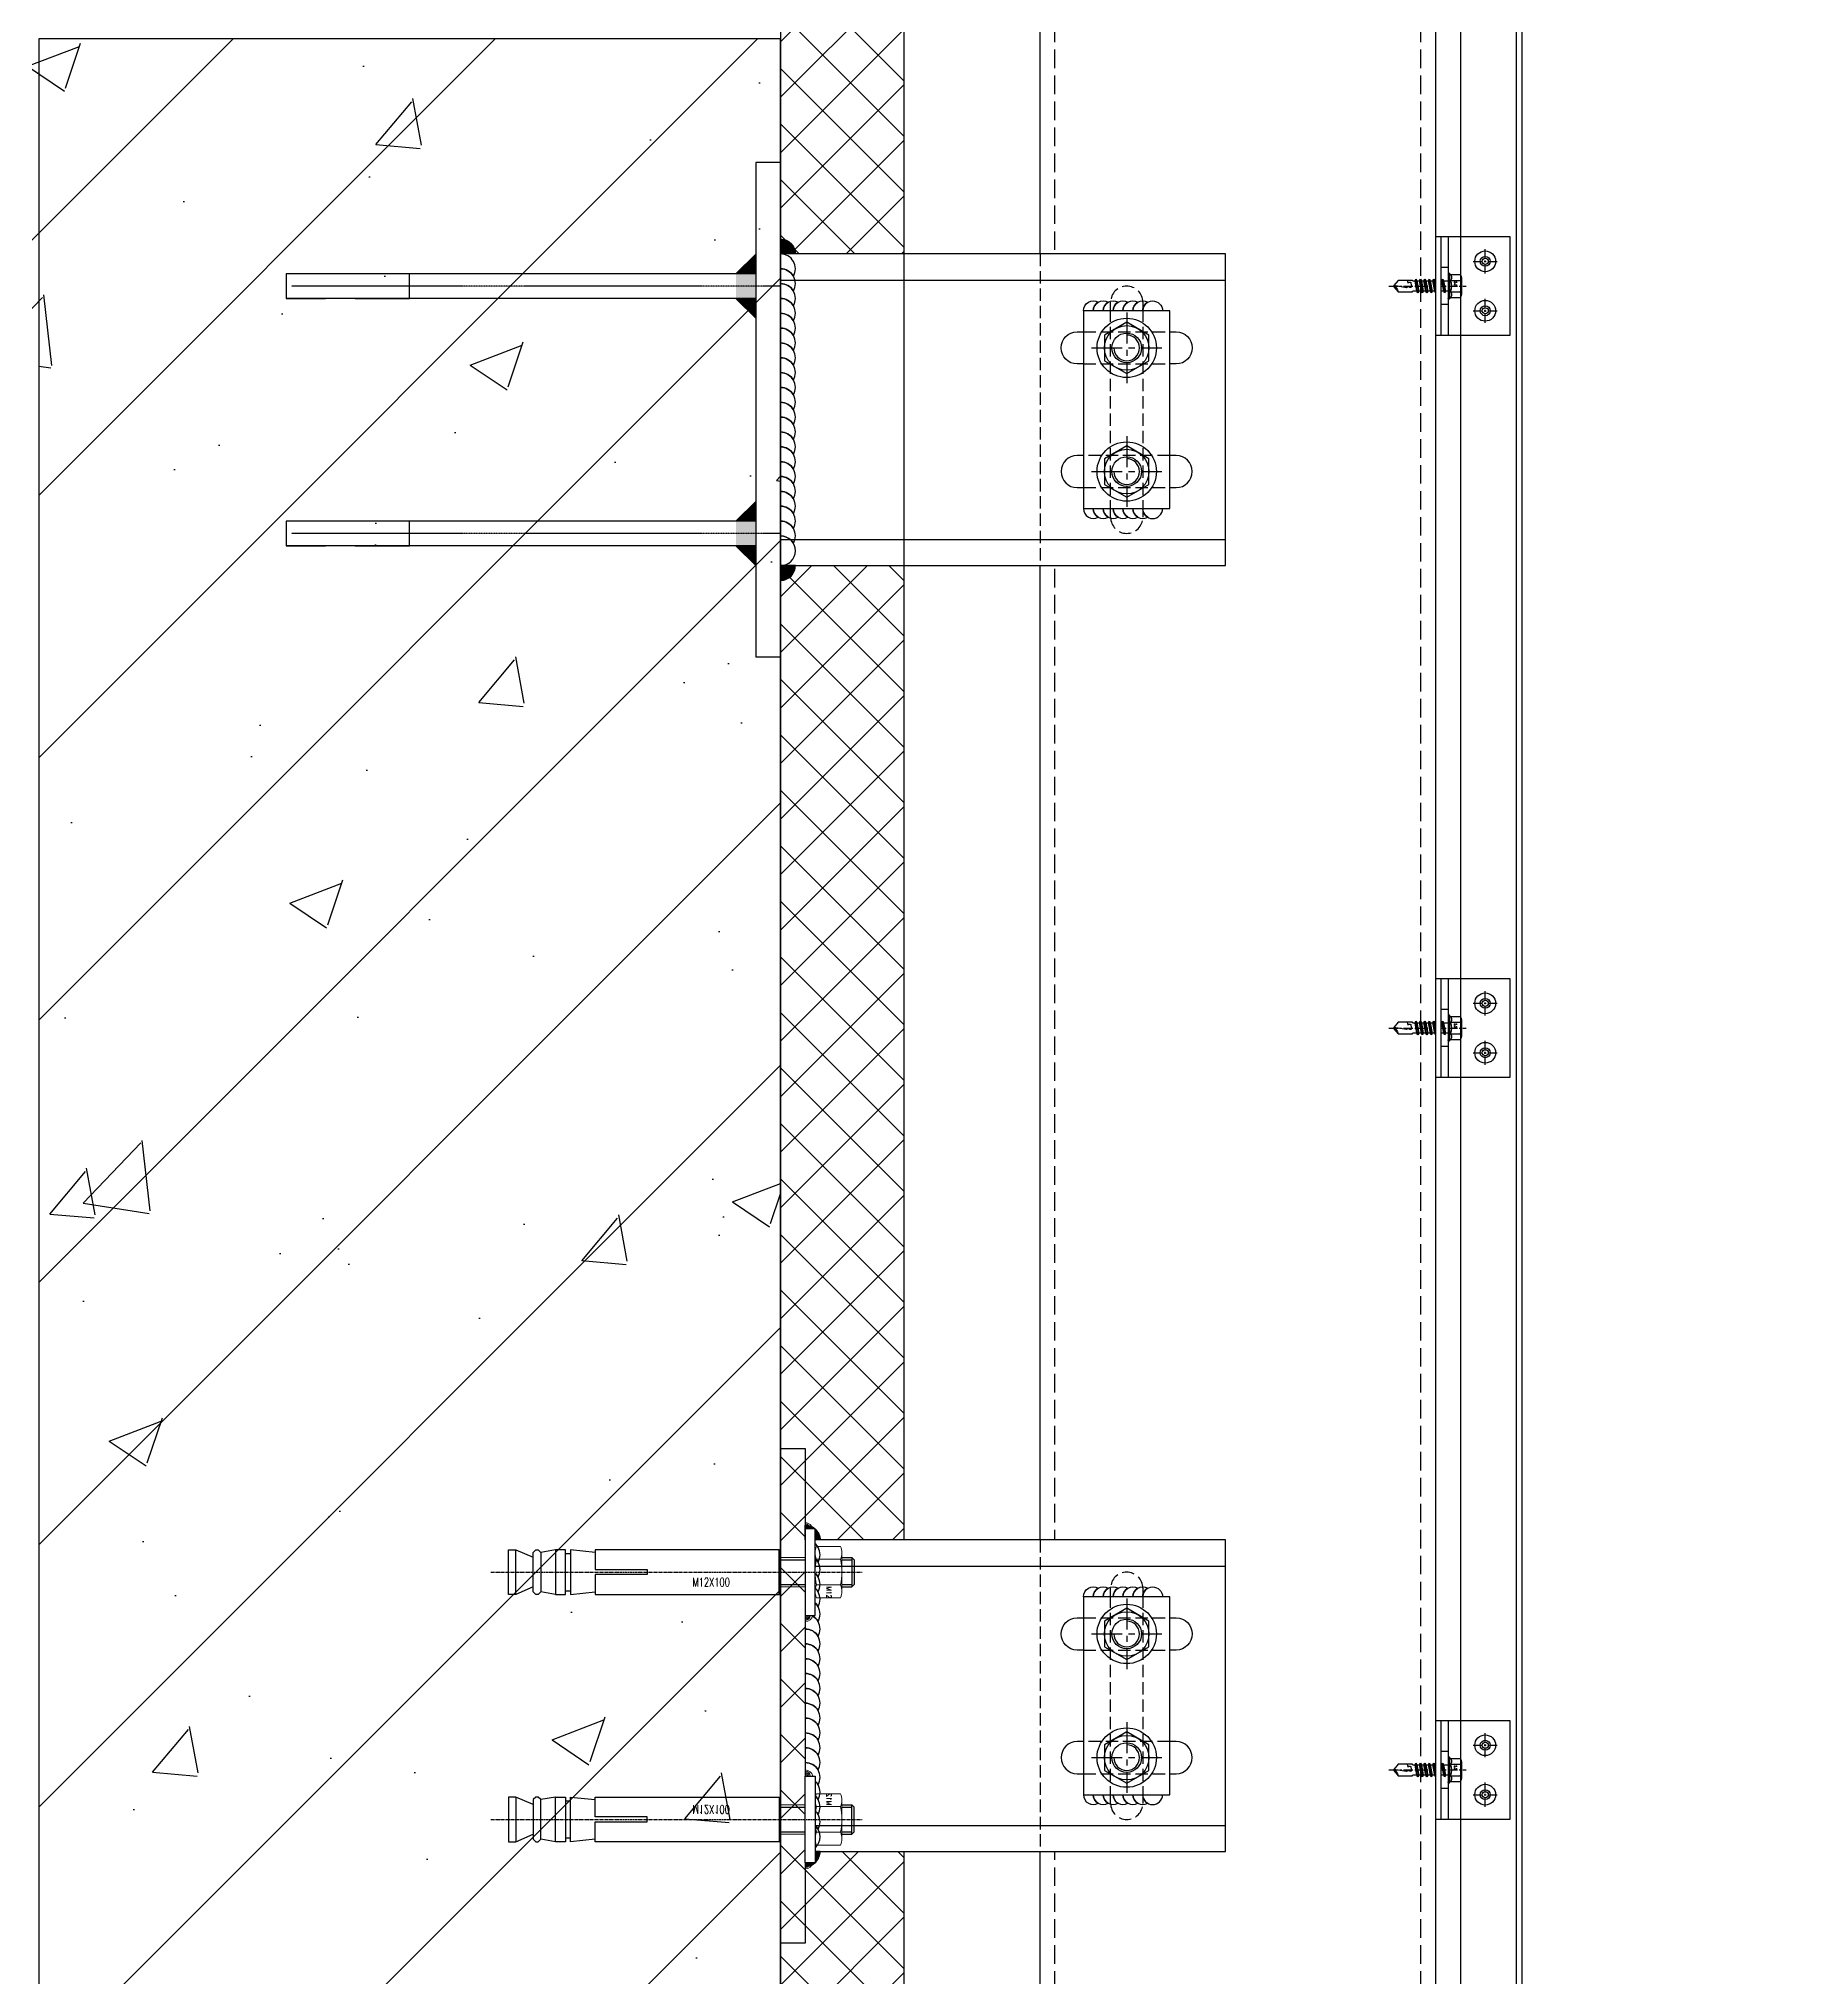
# Model space of a CAD drawing. Extents: x 220580 to 2027826, y -309201 to 71987.
# Drawn here: x 307399 to 308112, y -192381 to -191597 of the extents above; entities that cross this region are included whole.
import ezdxf
from ezdxf.enums import TextEntityAlignment as Align

# ---------------------------------------------------------------- set-up
doc = ezdxf.new("R2010")
doc.units = 0
for name, pattern in [('CENTER', [2, 1.25, -0.25, 0.25, -0.25]), ('ZN-CENTER', [2, 1.25, -0.25, 0.25, -0.25]), ('ZN-DASH', [0.35, 0.25, -0.1])]:
    doc.linetypes.add(name, pattern=pattern)
for name, color, linetype in [('!ZN1-填充-8', 8, 'Continuous'), ('!ZN3-铝板幕墙-3', 3, 'Continuous'), ('!ZN4-焊缝-8', 8, 'Continuous'), ('!ZN4-辅助材料-1', 1, 'Continuous'), ('!ZN4-配件-11', 11, 'Continuous'), ('!ZN5-钢材投影-40', 40, 'Continuous'), ('!ZN5-铝材投影-112', 112, 'Continuous'), ('!ZN6-虚线-8', 8, 'ZN-DASH'), ('!ZN6-轴线-1', 1, 'ZN-CENTER'), ('0-钢材投影', 40, 'Continuous'), ('11紧固件', 11, 'Continuous'), ('11配件', 11, 'Continuous'), ('20剖面图$0$PUB_HATCH', 8, 'Continuous'), ('2钢材断面', 2, 'Continuous'), ('40钢材投影', 40, 'Continuous'), ('A-LIN-V', 9, 'Continuous'), ('ALT_CEN-0-30', 1, 'CENTER'), ('DIM', 173, 'Continuous'), ('DOTE', 1, 'CENTER'), ('Fill', 8, 'Continuous'), ('五金配件', 11, 'Continuous')]:
    doc.layers.add(name, color=color, linetype=linetype)
doc.layers.add('welding', color=1, linetype='Continuous', lineweight=18)
doc.styles.add('DHTEXT-1', font='ROMANS.shx', dxfattribs={"width": 0.7, "bigfont": 'CHINESE.shx'})
doc.styles.add('FS', font='simplex.shx', dxfattribs={"width": 0.7, "height": 5, "bigfont": 'TSSDCHN.SHX'})
doc.dimstyles.new('ZN3', dxfattribs={"dimscale": 3, "dimtxt": 2.5, "dimasz": 1.5, "dimexe": 1, "dimexo": 2, "dimgap": 0.9, "dimtad": 1, "dimdec": 0, "dimdsep": 46, "dimtxsty": 'DHTEXT-1', "dimblk": 'ARCHTICK', "dimcen": 2.5, "dimclrd": 173, "dimclre": 173, "dimclrt": 7, "dimazin": 2, "dimtfac": 1, "dimtix": 1, "dimtmove": 2, "dimatfit": 3, "dimfxl": 0, "dimarcsym": 0})

# ---------------------------------------------------------------- blocks, each defined once
blk = doc.blocks.new('*U1824')
at = {"color": 0, "linetype": 'ZN-CENTER', "ltscale": 3}
blk.add_line((24, 0), (-7.28, 0), dxfattribs=at)
at = {"ltscale": 10}
for p, q in [((-5.45, -3.46), (-5.45, 3.46)), ((-1.02, 4.62), (-4.95, 4.62)), ((-1.02, 2.31), (-4.95, 2.31)), ((-0.55, -5.12), (-0.55, 5.12)), ((-0.17, 5.48), (0, 4.84)), ((0, -4.84), (0, 4.84)), ((0, 2.08), (14.29, 2.08)), ((1.42, 2.73), (2.2, -2.73)), ((3.22, 2.73), (4, -2.73)), ((5.02, 2.73), (5.8, -2.73)), ((6.82, 2.73), (7.6, -2.73)), ((8.62, 2.73), (9.4, -2.73)), ((10.42, 2.73), (11.2, -2.73)), ((12.22, 2.73), (13, -2.73)), ((-1.02, -2.31), (-4.95, -2.31)), ((-1.02, -4.62), (-4.95, -4.62)), ((-0.17, -5.48), (0, -4.84)), ((14.29, -2.09), (0, -2.09))]:
    blk.add_line(p, q, dxfattribs=at)
for points in [[(1.83, -2.09), (1.05, 2.08), (1.42, 2.73), (1.79, 2.08), (2.57, -2.09), (2.2, -2.73)], [(3.63, -2.09), (2.85, 2.08), (3.22, 2.73), (3.59, 2.08), (4.37, -2.09), (4, -2.73)], [(5.43, -2.09), (4.65, 2.08), (5.02, 2.73), (5.39, 2.08), (6.17, -2.09), (5.8, -2.73)], [(7.23, -2.09), (6.45, 2.08), (6.82, 2.73), (7.19, 2.08), (7.97, -2.09), (7.6, -2.73)], [(9.03, -2.09), (8.25, 2.08), (8.62, 2.73), (8.99, 2.08), (9.77, -2.09), (9.4, -2.73)], [(10.83, -2.09), (10.05, 2.08), (10.42, 2.73), (10.79, 2.08), (11.57, -2.09), (11.2, -2.73)], [(12.63, -2.09), (11.85, 2.08), (12.22, 2.73), (12.59, 2.08), (13.37, -2.09), (13, -2.73)]]:
    blk.add_lwpolyline(points, close=True, dxfattribs=at)
for points in [[(14.29, -2.09, -0.414214), (14.45, -2.24), (14.45, -2.32), (20.18, -2.32), (22, -0.26), (22, 0.26), (20.18, 2.32), (14.45, 2.32), (14.45, 2.24, -0.414214), (14.29, 2.08)], [(16.51, -2.32), (16.36, -1.2), (15.83, -1.52, -0.530462), (15.03, -1.17), (14.81, 0.1, -0.651316), (15.47, 0.54), (16, 0.21), (16.77, 0.66), (22, -0.26, -0.201226), (20.18, 2.32)]]:
    blk.add_lwpolyline(points, format="xyb", dxfattribs=at)
for centre, radius, start, end in [((-3.87, 3.46), 1.58, 133.17355, 226.82645), ((0.13, 0), 5.58, 155.5673, 204.4327), ((0.07, 3.46), 1.58, 133.17355, 226.82645), ((4.07, 0), 5.58, 155.5673, 204.4327), ((7.48, -2.87), 11.32, 132.49215, 138.60636), ((-3.87, -3.46), 1.58, 133.17355, 226.82645), ((0.07, -3.46), 1.58, 133.17355, 226.82645), ((7.48, 2.87), 11.32, 221.39356, 227.50785)]:
    blk.add_arc(centre, radius, start, end, dxfattribs=at)
at = {"layer": 'Defpoints', "color": 0, "ltscale": 10, "style": 'DHTEXT-1', "width": 0.7}
blk.add_text('5.5', height=1, rotation=90, dxfattribs=at).set_placement((-2.46, -0.93), align=Align.CENTER)
blk = doc.blocks.new('*U2097')
at = {"color": 0, "linetype": 'CENTER', "ltscale": 3}
for p, q in [((4.88, 0), (-4.88, 0)), ((0, 4.88), (0, -4.88))]:
    blk.add_line(p, q, dxfattribs=at)
at = {"linetype": 'ByBlock', "ltscale": 10}
for radius in [4.2, 2, 1.23]:
    blk.add_circle((0, 0), radius, dxfattribs=at)
blk = doc.blocks.new('*U1915')
at = {"ltscale": 0.125}
blk.add_wipeout([(-20, -30), (20, -30), (20, -5), (-20, -5)], dxfattribs=at).dxf.layer = '!ZN6-虚线-8'
at = {"layer": '!ZN1-填充-8'}
h = blk.add_hatch(dxfattribs=at)
h.set_pattern_fill('NET3', color=256, scale=0.75, angle=180, style=0)
h.set_pattern_definition([(180, (-1731.706, 294.7402), (-3e-16, -2.38125), []), (240, (-1731.706, 294.7402), (2.062223, -1.190625), []), (300, (-1731.706, 294.7402), (2.062223, 1.190625), [])])
h.paths.add_polyline_path([(20, 0), (-20, 0), (-20, -2), (20, -2)])
at = {"layer": '!ZN5-铝材投影-112'}
blk.add_lwpolyline([(20, -2), (-20, -2), (-20, -30), (20, -30)], close=True, dxfattribs=at)
at = {"layer": '!ZN6-虚线-8', "linetype": 'ZN-DASH', "ltscale": 10}
for p, q in [((-7.5, -5), (-7.5, -2)), ((7.5, -5), (7.5, -2))]:
    blk.add_line(p, q, dxfattribs=at)
at = {"layer": '!ZN6-虚线-8', "color": 8, "linetype": 'ZN-DASH', "ltscale": 20}
blk.add_line((-20, -10), (20, -10), dxfattribs=at)
at = {"layer": '!ZN4-配件-11', "color": 1, "xscale": -1, "rotation": 270}
for name, p in [('*U1824', (0, -5)), ('*U2097', (-10, -20)), ('*U2097', (10, -20))]:
    blk.add_blockref(name, p, dxfattribs=at)
at = {"ltscale": 0.25}
blk.add_wipeout([(20, 0), (20, -2), (-20, -2), (-20, 0)], dxfattribs=at).dxf.layer = '!ZN4-辅助材料-1'
at = {"layer": '!ZN4-辅助材料-1'}
blk.add_lwpolyline([(20, 0), (-20, 0), (-20, -2), (20, -2)], close=True, dxfattribs=at)
at = {"layer": '!ZN5-铝材投影-112', "ltscale": 0.25}
blk.add_line((-20, -5), (20, -5), dxfattribs=at)
blk = doc.blocks.new('_ArchTick')
at = {"color": 0, "linetype": 'ByBlock', "const_width": 0.4}
blk.add_lwpolyline([(-0.5, -0.5), (0.5, 0.5)], dxfattribs=at)
blk = doc.blocks.new('*D1392')
at = {"layer": 'Defpoints', "color": 0, "ltscale": 30, "transparency": 16777216}
for p in [(307999.18, -191547.07), (307999.18, -192947.07), (309079.76, -192947.07)]:
    blk.add_point(p, dxfattribs=at)
at = {"layer": 'DIM', "color": 173, "linetype": 'ByBlock', "lineweight": -2, "ltscale": 30, "transparency": 16777216}
for p, q in [((309079.76, -191547.07), (309079.76, -191247.07)), ((308399.18, -191547.07), (309279.76, -191547.07)), ((309079.76, -191547.07), (309079.76, -192947.07)), ((308399.18, -192947.07), (309279.76, -192947.07)), ((309079.76, -192947.07), (309079.76, -193247.07))]:
    blk.add_line(p, q, dxfattribs=at)
at = {"layer": 'DIM', "color": 173, "lineweight": -2, "ltscale": 30, "transparency": 16777216, "xscale": 300, "yscale": 300, "zscale": 300}
for p, rotation in [((309079.76, -191547.07), 270), ((309079.76, -192947.07), 90)]:
    blk.add_blockref('_ArchTick', p, dxfattribs=dict(at, rotation=rotation))
at = {"layer": 'DIM', "color": 7, "ltscale": 30, "transparency": 16777216, "insert": (308649.76, -192247.07), "char_height": 500, "attachment_point": 5, "rotation": 90, "style": 'DHTEXT-1'}
blk.add_mtext('1400', dxfattribs=at)
blk = doc.blocks.new('*D1393')
at = {"layer": 'Defpoints', "color": 0, "ltscale": 30, "transparency": 16777216}
for p in [(307999.18, -187797.07), (309079.76, -187797.07), (307999.18, -191547.07)]:
    blk.add_point(p, dxfattribs=at)
at = {"layer": 'DIM', "color": 173, "linetype": 'ByBlock', "lineweight": -2, "ltscale": 30, "transparency": 16777216}
for p, q in [((308399.18, -187797.07), (309279.76, -187797.07)), ((309079.76, -191547.07), (309079.76, -187797.07)), ((308399.18, -191547.07), (309279.76, -191547.07))]:
    blk.add_line(p, q, dxfattribs=at)
at = {"layer": 'DIM', "color": 173, "lineweight": -2, "ltscale": 30, "transparency": 16777216, "xscale": 300, "yscale": 300, "zscale": 300}
for p, rotation in [((309079.76, -187797.07), 90), ((309079.76, -191547.07), 270)]:
    blk.add_blockref('_ArchTick', p, dxfattribs=dict(at, rotation=rotation))
at = {"layer": 'DIM', "color": 7, "ltscale": 30, "transparency": 16777216, "insert": (308649.76, -189672.07), "char_height": 500, "attachment_point": 5, "rotation": 90, "style": 'DHTEXT-1'}
blk.add_mtext('3750', dxfattribs=at)
blk = doc.blocks.new('*U1400')
at = {"linetype": 'ZN-DASH', "ltscale": 20}
blk.add_wipeout([(-180, -63), (0, -63), (0, 63), (-180, 63)], dxfattribs=at).dxf.layer = '!ZN6-虚线-8'
at = {"layer": '!ZN4-焊缝-8', "ltscale": 0.1}
h = blk.add_hatch(color=256, dxfattribs=at)
edge = h.paths.add_edge_path()
edge.add_line((-174, 63), (-180, 63))
edge.add_line((-180, 63), (-180, 69))
edge.add_arc((-180, 63), 6, 0, 90, ccw=False)
h = blk.add_hatch(color=256, dxfattribs=at)
edge = h.paths.add_edge_path()
edge.add_line((-174, -63), (-180, -63))
edge.add_line((-180, -63), (-180, -69))
edge.add_arc((-180, -63), 6, 270, 360)
for points in [[(-174, 63), (-180, 63), (-180, 69, -0.414214)], [(-174, -63), (-180, -63), (-180, -69, 0.414214)]]:
    blk.add_lwpolyline(points, format="xyb", close=True, dxfattribs=at)
at = {"layer": '!ZN4-焊缝-8', "color": 8, "ltscale": 20}
blk.add_lwpolyline([(-180, -63, 1), (-180, -51, -0.267949), (-174.8, -54, 0.57735), (-180, -45, -0.267949), (-174.8, -48, 0.57735), (-180, -39, -0.267949), (-174.8, -42, 0.57735), (-180, -33, -0.267949), (-174.8, -36, 0.57735), (-180, -27, -0.267949), (-174.8, -30, 0.57735), (-180, -21, -0.267949), (-174.8, -24, 0.57735), (-180, -15, -0.267949), (-174.8, -18, 0.57735), (-180, -9, -0.267949), (-174.8, -12, 0.57735), (-180, -3, -0.267949), (-174.8, -6, 0.57735), (-180, 3, -0.267949), (-174.8, 0, 0.57735), (-180, 9, -0.267949), (-174.8, 6, 0.57735), (-180, 15, -0.267949), (-174.8, 12, 0.57735), (-180, 21, -0.267949), (-174.8, 18, 0.57735), (-180, 27, -0.267949), (-174.8, 24, 0.57735), (-180, 33, -0.267949), (-174.8, 30, 0.57735), (-180, 39, -0.267949), (-174.8, 36, 0.57735), (-180, 45, -0.267949), (-174.8, 42, 0.57735), (-180, 51, -0.267949), (-174.8, 48, 0.57735), (-180, 57, -0.267949), (-174.8, 54, 0.57735), (-180, 63)], format="xyb", dxfattribs=at)
at = {"layer": '!ZN4-焊缝-8', "ltscale": 0.1}
for points in [[(-57.5, 40, -0.57735), (-51.5, 43.46, 0.267949), (-53.5, 40, -0.57735), (-47.5, 43.46, 0.267949), (-49.5, 40, -0.57735), (-43.5, 43.46, 0.267949), (-45.5, 40, -0.57735), (-39.5, 43.46, 0.267949), (-41.5, 40, -0.57735), (-35.5, 43.46, 0.267949), (-37.5, 40, -0.57735), (-31.5, 43.46, 0.267949), (-33.5, 40, -1), (-25.5, 40, -1)], [(-57.5, -40, 0.57735), (-51.5, -43.46, -0.267949), (-53.5, -40, 0.57735), (-47.5, -43.46, -0.267949), (-49.5, -40, 0.57735), (-43.5, -43.46, -0.267949), (-45.5, -40, 0.57735), (-39.5, -43.46, -0.267949), (-41.5, -40, 0.57735), (-35.5, -43.46, -0.267949), (-37.5, -40, 0.57735), (-31.5, -43.46, -0.267949), (-33.5, -40, 1), (-25.5, -40, 1)]]:
    blk.add_lwpolyline(points, format="xyb", dxfattribs=at)
at = {"layer": '!ZN4-配件-11', "linetype": 'ByBlock', "ltscale": 10}
for points in [[(-31, 30.2), (-40, 35.39), (-49, 30.2), (-49, 19.8), (-40, 14.61), (-31, 19.8)], [(-31, -19.8), (-40, -14.61), (-49, -19.8), (-49, -30.2), (-40, -35.39), (-31, -30.2)]]:
    blk.add_lwpolyline(points, close=True, dxfattribs=at)
for centre, radius in [((-40, 25), 12), ((-40, 25), 9), ((-40, 25), 6), ((-40, -25), 12), ((-40, -25), 9), ((-40, -25), 6)]:
    blk.add_circle(centre, radius, dxfattribs=at)
for centre in [(-40, 25), (-40, -25)]:
    blk.add_arc(centre, 5.19, 180, 90, dxfattribs=at)
at = {"layer": '!ZN5-钢材投影-40'}
for p, q in [((-180, 52.44), (0, 52.44)), ((-180, -52.44), (0, -52.44))]:
    blk.add_line(p, q, dxfattribs=at)
for points in [[(-180, -63), (0, -63), (0, 63), (-180, 63)], [(-57.5, -40), (-22.5, -40), (-22.5, 40), (-57.5, 40), (-57.5, -40)]]:
    blk.add_lwpolyline(points, close=True, dxfattribs=at)
for points in [[(-57.5, 18.5), (-60, 18.5, -1), (-60, 31.5), (-57.5, 31.5)], [(-22.5, 31.5), (-20, 31.5, -1), (-20, 18.5), (-22.5, 18.5)], [(-57.5, -18.5), (-60, -18.5, 1), (-60, -31.5), (-57.5, -31.5)], [(-22.5, -31.5), (-20, -31.5, 1), (-20, -18.5), (-22.5, -18.5)]]:
    blk.add_lwpolyline(points, format="xyb", dxfattribs=at)
at = {"layer": '!ZN6-虚线-8', "linetype": 'ZN-DASH', "ltscale": 20}
for p, q in [((-75, 63), (-75, -63)), ((-57.5, 31.5), (-22.5, 31.5)), ((-57.5, 18.5), (-22.5, 18.5)), ((-22.5, -18.5), (-57.5, -18.5)), ((-57.5, -31.5), (-22.5, -31.5))]:
    blk.add_line(p, q, dxfattribs=at)
blk.add_lwpolyline([(-33.5, 40.5), (-33.5, -41.5), (-33.5, -43.5, -1), (-46.5, -43.5), (-46.5, -41.5), (-46.5, 40.5), (-46.5, 43.5, -1), (-33.5, 43.5)], format="xyb", close=True, dxfattribs=at)
at = {"layer": '!ZN6-轴线-1', "color": 1, "linetype": 'ZN-CENTER', "ltscale": 10}
for p, q in [((-40, 39.27), (-40, 10.73)), ((-54.27, 25), (-25.73, 25)), ((-40, -10.73), (-40, -39.27)), ((-54.27, -25), (-25.73, -25))]:
    blk.add_line(p, q, dxfattribs=at)
blk = doc.blocks.new('A$Cec10f56f')
at = {"layer": '!ZN1-填充-8'}
h = blk.add_hatch(color=252, dxfattribs=at)
h.dxf.hatch_style = 1
h.paths.add_polyline_path([(10, 55), (10, 62.94), (18.01, 55)])
h = blk.add_hatch(color=252, dxfattribs=at)
h.dxf.hatch_style = 1
h.paths.add_polyline_path([(18.01, 55), (18.01, 45), (10, 45), (10, 55)])
h = blk.add_hatch(color=252, dxfattribs=at)
h.dxf.hatch_style = 1
h.paths.add_polyline_path([(10, 45), (10, 37.06), (18.01, 45)])
h = blk.add_hatch(color=252, dxfattribs=at)
h.dxf.hatch_style = 1
h.paths.add_polyline_path([(10, -45), (10, -37.06), (18.01, -45)])
h = blk.add_hatch(color=252, dxfattribs=at)
h.dxf.hatch_style = 1
h.paths.add_polyline_path([(18.01, -45), (18.01, -55), (10, -55), (10, -45)])
h = blk.add_hatch(color=252, dxfattribs=at)
h.dxf.hatch_style = 1
h.paths.add_polyline_path([(10, -55), (10, -62.94), (18.01, -55)])
at = {"layer": '2钢材断面'}
for p, q in [((0, 100), (10, 100)), ((0, 100), (0, -100)), ((10, 100), (10, 45)), ((10, 45), (10, -44)), ((10, -44), (10, -100)), ((0, -100), (10, -100))]:
    blk.add_line(p, q, dxfattribs=at)
at = {"layer": '40钢材投影'}
for p, q in [((18.01, 55), (10, 62.94)), ((10, 55), (200, 55)), ((200, 55), (200, 45)), ((10, 45), (200, 45)), ((18.01, 45), (10, 37.06)), ((18.01, -45), (10, -37.06)), ((10, -45), (200, -45)), ((200, -45), (200, -55)), ((10, -55), (200, -55)), ((18.01, -55), (10, -62.94))]:
    blk.add_line(p, q, dxfattribs=at)
for points in [[(172, 45), (150, 45), (150, 55), (200, 55), (200, 45), (184, 45)], [(172, -55), (150, -55), (150, -45), (200, -45), (200, -55), (184, -55)]]:
    blk.add_lwpolyline(points, dxfattribs=at)
at = {"layer": 'ALT_CEN-0-30', "ltscale": 0.3}
for p, q in [((0, 50), (197.81, 50)), ((0, -50), (197.81, -50))]:
    blk.add_line(p, q, dxfattribs=at)
blk = doc.blocks.new('*U1401')
at = {"layer": '!ZN3-铝板幕墙-3'}
blk.add_line((-13.5, -5), (-1134, -5), dxfattribs=at)
blk.add_lwpolyline([(-1134, -30), (-10, -30, 0.414214), (-8, -28), (-8, -5), (-10.5, -5), (-10.5, -27, -0.414214), (-11, -27.5), (-1134, -27.5)], format="xyb", dxfattribs=at)
blk = doc.blocks.new('ZQM12X100')
at = {"layer": '11紧固件', "lineweight": 9, "ltscale": 2}
for p, q in [((-7.79, 14.8), (7.79, 14.8)), ((-9, -10.5), (-8.5, -10)), ((-8.5, -10), (8.5, -10)), ((9, -10.5), (8.5, -10))]:
    blk.add_line(p, q, dxfattribs=at)
for centre, radius, start, end in [((-7.79, 7.8), 7, 68.21321, 111.78679), ((0, -12.45), 27.25, 79.00727, 100.99273), ((7.79, 7.8), 7, 68.21321, 111.78679)]:
    blk.add_arc(centre, radius, start, end, dxfattribs=at)
at = {"layer": '11配件'}
for points in [[(9, -10.5), (-9, -10.5), (-9, -85), (-1, -85), (-1, -64), (1, -64), (1, -85), (9, -85), (9, -10.5)], [(-8, -85), (-9, -95), (9, -95), (8, -85)], [(-9, -101), (9, -101), (9, -97), (-9, -97), (-9, -101), (-8, -107)], [(9, -101), (8, -107), (9, -108), (9, -109), (8, -110), (-8, -110), (-9, -109), (-9, -108), (-8, -107), (8, -107)], [(-7.5, -97), (-7.5, -95)], [(7.5, -97), (7.5, -95)], [(6, -110), (9, -117), (9, -120), (-9, -120), (-9, -117), (-6, -110)], [(9, -117), (-9, -117)]]:
    blk.add_lwpolyline(points, dxfattribs=at)
at = {"layer": 'Fill'}
for p, q in [((-4.98, 14.8), (-4.98, 18.8)), ((4.97, 14.8), (4.97, 18.8))]:
    blk.add_line(p, q, dxfattribs=at)
at = {"layer": '五金配件'}
for p, q in [((-4.98, 19.8), (-5.98, 18.8)), ((-5.98, 18.8), (5.97, 18.8)), ((-5.98, 14.8), (-5.98, 18.8)), ((-4.98, 19.8), (4.97, 19.8)), ((4.97, 19.8), (5.97, 18.8)), ((5.97, 14.8), (5.97, 18.8))]:
    blk.add_line(p, q, dxfattribs=at)
at = {"layer": '11紧固件', "lineweight": 9, "ltscale": 2, "style": 'FS', "width": 0.8}
blk.add_text('M12', height=2, dxfattribs=at).set_placement((8.19, 9.64), align=Align.MIDDLE)
at = {"layer": 'Defpoints', "color": 1, "style": 'DHTEXT-1', "width": 0.7}
blk.add_text('M12X100', height=3.5, rotation=90, dxfattribs=at).set_placement((5.83, -45.61))
blk.add_wipeout([(17.5, 0), (17.5, 4), (-17.5, 4), (-17.5, 0)]).dxf.layer = '40钢材投影'
at = {"layer": '11紧固件', "lineweight": 9, "ltscale": 2}
for p, q in [((-10.39, 4.5), (-10.39, 14.3)), ((-5.2, 4.5), (-5.2, 14.3)), ((5.2, 4.5), (5.2, 14.3)), ((10.39, 4.5), (10.39, 14.3)), ((-9.2, 4), (9.2, 4)), ((-7.79, 4), (7.79, 4)), ((-5.98, -10), (-5.98, 0)), ((5.97, -10), (5.97, 0))]:
    blk.add_line(p, q, dxfattribs=at)
for centre, radius, start, end in [((-7.79, 11), 7, 248.21321, 291.78679), ((0, 31.25), 27.25, 259.00727, 280.99273), ((7.79, 11), 7, 248.21321, 291.78679)]:
    blk.add_arc(centre, radius, start, end, dxfattribs=at)
at = {"layer": '40钢材投影'}
blk.add_lwpolyline([(17.5, 0), (17.5, 4), (-17.5, 4), (-17.5, 0)], close=True, dxfattribs=at)
at = {"layer": 'DOTE'}
blk.add_line((0, -127.11), (0, 23.01), dxfattribs=at)
at = {"layer": 'Fill'}
for p, q in [((-4.98, -10), (-4.98, 0)), ((4.97, -10), (4.97, 0))]:
    blk.add_line(p, q, dxfattribs=at)
at = {"layer": 'welding', "color": 8}
for points in [[(-17.5, 0.5, 0.414214), (-18, 0)], [(19, 0, 0.414214), (17.5, 1.5)], [(18.5, 0, 0.414214), (17.5, 1)], [(18, 0, 0.414214), (17.5, 0.5)]]:
    blk.add_lwpolyline(points, format="xyb", dxfattribs=at)
for centre, radius, start, end in [((-17.03, 0.07), 2.97, 99.0812, 181.30766), ((-17.5, 0), 2, 90, 180), ((-17.5, 0), 1.5, 90, 180), ((-17.5, 0), 1, 90, 180), ((17.03, 0.07), 2.97, 358.69234, 80.9188), ((17.5, 0), 2, 0, 90)]:
    blk.add_arc(centre, radius, start, end, dxfattribs=at)
blk = doc.blocks.new('A$C56504be4')
at = {"layer": '11紧固件', "rotation": 270}
blk.add_blockref('ZQM12X100', (10, 50), dxfattribs=at)
at = {"layer": '0-钢材投影', "ltscale": 10}
blk.add_lwpolyline([(10, 100), (10, -100), (0, -100), (0, 100)], close=True, dxfattribs=at)
at = {"layer": '11紧固件', "xscale": -1, "rotation": 270}
blk.add_blockref('ZQM12X100', (10, -50), dxfattribs=at)
blk = doc.blocks.new('*U1450')
at = {"linetype": 'ZN-DASH', "ltscale": 20}
blk.add_wipeout([(-170, -63), (0, -63), (0, 63), (-170, 63)], dxfattribs=at).dxf.layer = '!ZN6-虚线-8'
at = {"layer": '!ZN4-焊缝-8', "ltscale": 0.1}
h = blk.add_hatch(color=256, dxfattribs=at)
edge = h.paths.add_edge_path()
edge.add_line((-164, 63), (-170, 63))
edge.add_line((-170, 63), (-170, 69))
edge.add_arc((-170, 63), 6, 0, 90, ccw=False)
h = blk.add_hatch(color=256, dxfattribs=at)
edge = h.paths.add_edge_path()
edge.add_line((-164, -63), (-170, -63))
edge.add_line((-170, -63), (-170, -69))
edge.add_arc((-170, -63), 6, 270, 360)
for points in [[(-164, 63), (-170, 63), (-170, 69, -0.414214)], [(-164, -63), (-170, -63), (-170, -69, 0.414214)]]:
    blk.add_lwpolyline(points, format="xyb", close=True, dxfattribs=at)
at = {"layer": '!ZN4-焊缝-8', "color": 8, "ltscale": 20}
blk.add_lwpolyline([(-170, -63, 1), (-170, -51, -0.267949), (-164.8, -54, 0.57735), (-170, -45, -0.267949), (-164.8, -48, 0.57735), (-170, -39, -0.267949), (-164.8, -42, 0.57735), (-170, -33, -0.267949), (-164.8, -36, 0.57735), (-170, -27, -0.267949), (-164.8, -30, 0.57735), (-170, -21, -0.267949), (-164.8, -24, 0.57735), (-170, -15, -0.267949), (-164.8, -18, 0.57735), (-170, -9, -0.267949), (-164.8, -12, 0.57735), (-170, -3, -0.267949), (-164.8, -6, 0.57735), (-170, 3, -0.267949), (-164.8, 0, 0.57735), (-170, 9, -0.267949), (-164.8, 6, 0.57735), (-170, 15, -0.267949), (-164.8, 12, 0.57735), (-170, 21, -0.267949), (-164.8, 18, 0.57735), (-170, 27, -0.267949), (-164.8, 24, 0.57735), (-170, 33, -0.267949), (-164.8, 30, 0.57735), (-170, 39, -0.267949), (-164.8, 36, 0.57735), (-170, 45, -0.267949), (-164.8, 42, 0.57735), (-170, 51, -0.267949), (-164.8, 48, 0.57735), (-170, 57, -0.267949), (-164.8, 54, 0.57735), (-170, 63)], format="xyb", dxfattribs=at)
at = {"layer": '!ZN4-焊缝-8', "ltscale": 0.1}
for points in [[(-57.5, 40, -0.57735), (-51.5, 43.46, 0.267949), (-53.5, 40, -0.57735), (-47.5, 43.46, 0.267949), (-49.5, 40, -0.57735), (-43.5, 43.46, 0.267949), (-45.5, 40, -0.57735), (-39.5, 43.46, 0.267949), (-41.5, 40, -0.57735), (-35.5, 43.46, 0.267949), (-37.5, 40, -0.57735), (-31.5, 43.46, 0.267949), (-33.5, 40, -1), (-25.5, 40, -1)], [(-57.5, -40, 0.57735), (-51.5, -43.46, -0.267949), (-53.5, -40, 0.57735), (-47.5, -43.46, -0.267949), (-49.5, -40, 0.57735), (-43.5, -43.46, -0.267949), (-45.5, -40, 0.57735), (-39.5, -43.46, -0.267949), (-41.5, -40, 0.57735), (-35.5, -43.46, -0.267949), (-37.5, -40, 0.57735), (-31.5, -43.46, -0.267949), (-33.5, -40, 1), (-25.5, -40, 1)]]:
    blk.add_lwpolyline(points, format="xyb", dxfattribs=at)
at = {"layer": '!ZN4-配件-11', "linetype": 'ByBlock', "ltscale": 10}
for points in [[(-31, 30.2), (-40, 35.39), (-49, 30.2), (-49, 19.8), (-40, 14.61), (-31, 19.8)], [(-31, -19.8), (-40, -14.61), (-49, -19.8), (-49, -30.2), (-40, -35.39), (-31, -30.2)]]:
    blk.add_lwpolyline(points, close=True, dxfattribs=at)
for centre, radius in [((-40, 25), 12), ((-40, 25), 9), ((-40, 25), 6), ((-40, -25), 12), ((-40, -25), 9), ((-40, -25), 6)]:
    blk.add_circle(centre, radius, dxfattribs=at)
for centre in [(-40, 25), (-40, -25)]:
    blk.add_arc(centre, 5.19, 180, 90, dxfattribs=at)
at = {"layer": '!ZN5-钢材投影-40'}
for p, q in [((-170, 52.44), (0, 52.44)), ((-170, -52.44), (0, -52.44))]:
    blk.add_line(p, q, dxfattribs=at)
for points in [[(-170, -63), (0, -63), (0, 63), (-170, 63)], [(-57.5, -40), (-22.5, -40), (-22.5, 40), (-57.5, 40), (-57.5, -40)]]:
    blk.add_lwpolyline(points, close=True, dxfattribs=at)
for points in [[(-57.5, 18.5), (-60, 18.5, -1), (-60, 31.5), (-57.5, 31.5)], [(-22.5, 31.5), (-20, 31.5, -1), (-20, 18.5), (-22.5, 18.5)], [(-57.5, -18.5), (-60, -18.5, 1), (-60, -31.5), (-57.5, -31.5)], [(-22.5, -31.5), (-20, -31.5, 1), (-20, -18.5), (-22.5, -18.5)]]:
    blk.add_lwpolyline(points, format="xyb", dxfattribs=at)
at = {"layer": '!ZN6-虚线-8', "linetype": 'ZN-DASH', "ltscale": 20}
for p, q in [((-75, 63), (-75, -63)), ((-57.5, 31.5), (-22.5, 31.5)), ((-57.5, 18.5), (-22.5, 18.5)), ((-22.5, -18.5), (-57.5, -18.5)), ((-57.5, -31.5), (-22.5, -31.5))]:
    blk.add_line(p, q, dxfattribs=at)
blk.add_lwpolyline([(-33.5, 40.5), (-33.5, -41.5), (-33.5, -43.5, -1), (-46.5, -43.5), (-46.5, -41.5), (-46.5, 40.5), (-46.5, 43.5, -1), (-33.5, 43.5)], format="xyb", close=True, dxfattribs=at)
at = {"layer": '!ZN6-轴线-1', "color": 1, "linetype": 'ZN-CENTER', "ltscale": 10}
for p, q in [((-40, 39.27), (-40, 10.73)), ((-54.27, 25), (-25.73, 25)), ((-40, -10.73), (-40, -39.27)), ((-54.27, -25), (-25.73, -25))]:
    blk.add_line(p, q, dxfattribs=at)

msp = doc.modelspace()

# ---------------------------------------------------------------- hatches: boundary and pattern name
at = {"layer": '!ZN1-填充-8'}
h = msp.add_hatch(dxfattribs=at)
h.set_pattern_fill('ANSI37', color=256, scale=10, angle=90, style=0)
h.set_pattern_definition([(135, (308120.325, -192075.148), (-11.22532, -11.22532), []), (225, (308120.325, -192075.148), (11.22532, -11.22532), [])])
h.paths.add_polyline_path([(307749.18, -188135.19), (307699.18, -188135.19), (307699.18, -192897.07), (307749.18, -192897.07)])

# ---------------------------------------------------------------- linework, layer by layer
at = {"layer": '!ZN5-钢材投影-40'}
for points in [[(307804.18, -192910.96), (307804.18, -184127.07)], [(307964.18, -192910.96), (307964.18, -184127.07)]]:
    msp.add_lwpolyline(points, dxfattribs=at)
at = {"layer": '!ZN6-虚线-8', "ltscale": 30}
for points in [[(307810.18, -192910.96), (307810.18, -184127.07)], [(307958.18, -192910.96), (307958.18, -184127.07)]]:
    msp.add_lwpolyline(points, dxfattribs=at)
for p, q in [((307699.18, -191597.07), (307399.18, -191597.07)), ((307399.18, -191597.07), (307399.18, -192397.07))]:
    msp.add_line(p, q)
at = {"layer": 'A-LIN-V'}
msp.add_line((307699.18, -188597.07), (307699.18, -195297.07), dxfattribs=at)

# ---------------------------------------------------------------- dimensions: what is measured, and where the dimension line sits
at = {"layer": 'DIM', "ltscale": 30}
for p2, distance, picture, middle in [((307999.18, -187797.07), -1080.57, '*D1393', (308649.76, -189672.07)), ((307999.18, -192947.07), 1080.57, '*D1392', (308649.76, -192247.07))]:
    dim = msp.add_aligned_dim(p1=(307999.18, -191547.07), p2=p2, distance=distance, dimstyle='ZN3', override={"dimscale": 200}, dxfattribs=at)
    dim.commit()
    dim.dimension.update_dxf_attribs({"geometry": picture, "text_midpoint": middle})

# ---------------------------------------------------------------- next in the draw order: block references
at = {"xscale": -1, "rotation": 90}
for p in [(307964.18, -191697.07), (307964.18, -191997.07), (307964.18, -192297.07)]:
    msp.add_blockref('*U1915', p, dxfattribs=at)
at = {"ltscale": 20}
msp.add_blockref('*U1400', (307879.18, -191747.07), dxfattribs=at)

# ---------------------------------------------------------------- next in the draw order: hatches: boundary and pattern name
at = {"layer": '20剖面图$0$PUB_HATCH'}
h = msp.add_hatch(dxfattribs=at)
h.set_pattern_fill('钢筋混凝土', color=256, scale=30, style=0)
h.set_pattern_definition([(45, (1961712.24, -767294.53), (-53.0330086, 53.0330086), []), (50, (1961712.24, -767294.53), (215.178055, -18.82564), [22.5, -247.5]), (355, (1961712.24, -767294.53), (-41.6254, 225.65764), [18, -198]), (100.4514, (1961730.17, -767296.1), (173.552815, 206.831863), [19.122057, -210.342634]), (46.1842, (1961712.24, -767234.53), (320.172315, -49.655704), [33.75, -371.25]), (96.6356, (1961738.92, -767238.66), (280.39881, 292.23536), [28.683086, -315.5139]), (351.1842, (1961712.24, -767234.53), (280.398584, 292.23558), [27, -297]), (21, (1961742.24, -767249.53), (179.072116, -120.785667), [22.5, -247.5]), (326, (1961742.24, -767249.53), (72.9946, 217.545014), [18, -198]), (71.4514, (1961757.16, -767259.6), (252.066789, 96.75915), [19.122057, -210.342634]), (37.5, (1961712.24, -767294.53), (3.6479566, 99.868156), [0, -195.6, 0, -201, 0, -198.75]), (7.5, (1961712.24, -767294.53), (78.920861, 118.3235136), [0, -114.6, 0, -191.1, 0, -75.75]), (327.5, (1961645.34, -767294.53), (160.146731, -6.7664615), [0, -75, 0, -234, 0, -310.5]), (317.5, (1961615.34, -767294.53), (174.955851, 30.031495), [0, -97.5, 0, -155.4, 0, -220.5])])
h.paths.add_polyline_path([(307399.18, -192397.07), (307499.18, -192397.07), (307499.18, -192897.07), (307699.18, -192897.07), (307699.18, -192397.07), (307699.18, -191597.07), (306087.36, -191597.07), (306087.36, -191717.07), (307399.18, -191717.07)])

# ---------------------------------------------------------------- next in the draw order: linework, layer by layer
at = {"layer": '!ZN1-填充-8'}
msp.add_lwpolyline([(307749.18, -192910.96), (307749.18, -184127.07)], dxfattribs=at)
msp.add_line((307699.18, -192397.07), (307699.18, -191597.07))

# ---------------------------------------------------------------- next in the draw order: block references
at = {"rotation": 90}
msp.add_blockref('*U1401', (307969.18, -191547.07), dxfattribs=at)
at = {"layer": '40钢材投影', "color": 2, "ltscale": 500, "xscale": -1, "rotation": 359.9999999933083}
msp.add_blockref('A$Cec10f56f', (307699.18, -191747.07), dxfattribs=at)

# ---------------------------------------------------------------- next in the draw order: block references
at = {"ltscale": 20}
msp.add_blockref('*U1450', (307879.18, -192267.07), dxfattribs=at)

# ---------------------------------------------------------------- next in the draw order: block references
at = {"layer": 'DIM', "ltscale": 2000}
msp.add_blockref('A$C56504be4', (307699.18, -192267.07), dxfattribs=at)

doc.saveas('drawing.dxf')
